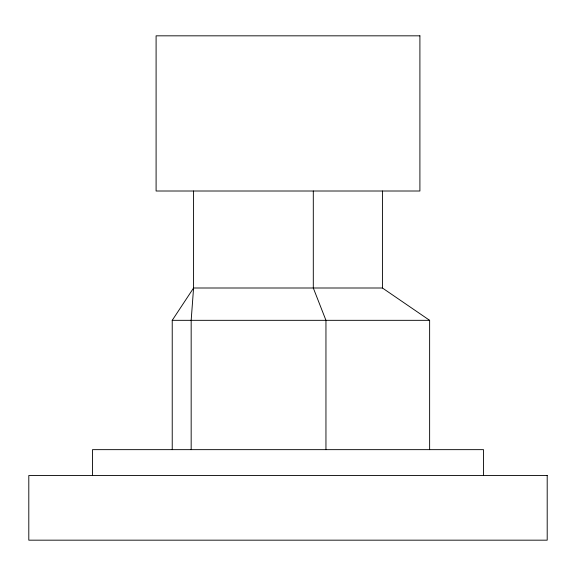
<?xml version="1.0" encoding="UTF-8"?>
<svg xmlns="http://www.w3.org/2000/svg" width="576" height="576" viewBox="0 0 576 576"><rect width="100%" height="100%" fill="white"/><g stroke="black" fill="none" stroke-linecap="round" stroke-linejoin="round"><path stroke-width="0.86" d="M172.231 449.647L172.231 320.328L193.579 288L193.579 191.009M429.631 449.647L429.631 320.328L382.421 288L193.579 288L191.167 320.328L191.167 449.647M172.231 320.328L429.631 320.328M483.502 475.51L483.502 449.647L92.498 449.647L92.498 475.51M382.421 191.009L382.421 288M325.951 449.647L325.951 320.328L313.301 288L313.301 191.009M419.904 35.827L156.096 35.827L156.096 191.009L419.904 191.009L419.904 35.827M547.2 475.51L28.8 475.51L28.8 540.173L547.2 540.173L547.2 475.51"/></g></svg>
